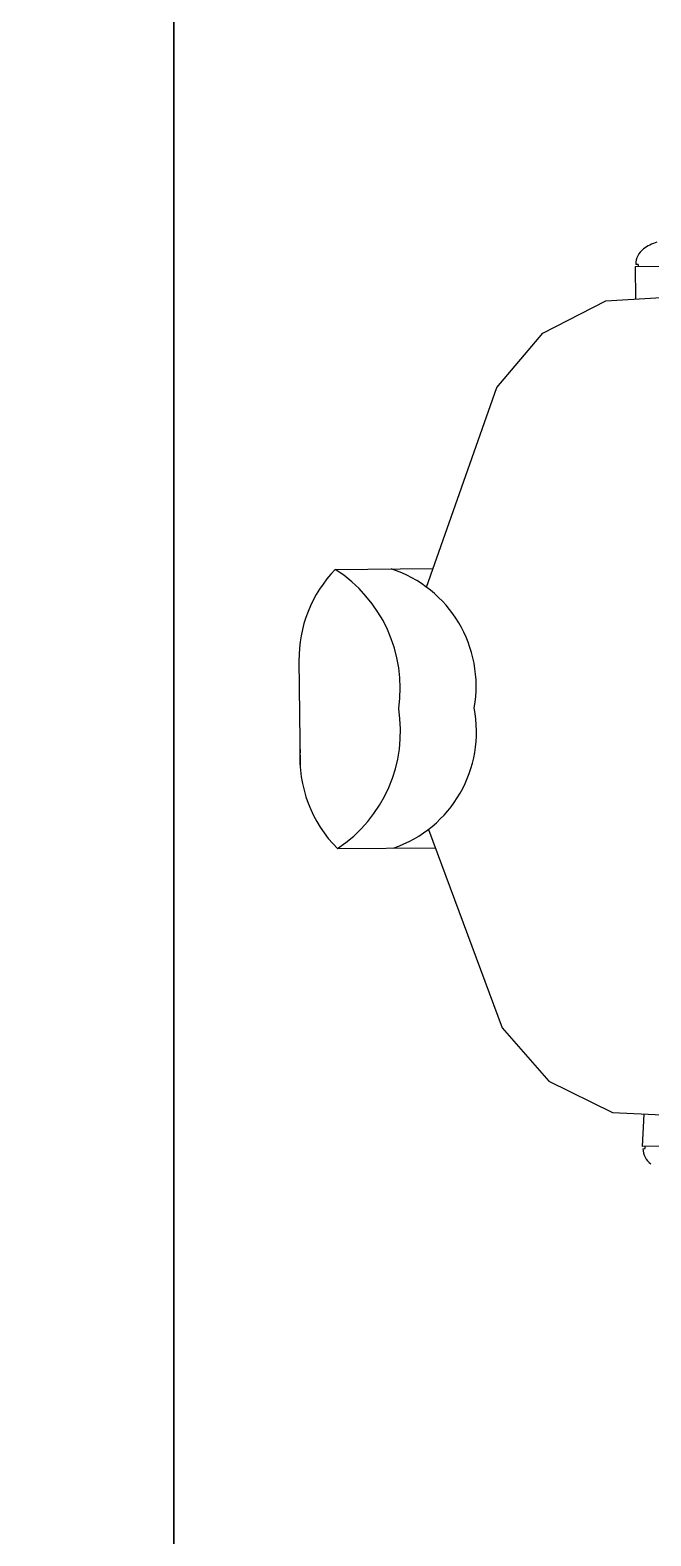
# Model space of a CAD drawing. Header units: millimetres. Extents: x 173236 to 801264, y -94969 to 615039.
# Drawn here: x 643259 to 643542, y 201597 to 202281 of the extents above; entities that cross this region are included whole.
import ezdxf

# ---------------------------------------------------------------- set-up
doc = ezdxf.new("R2010")
doc.units = ezdxf.units.MM
doc.header["$MEASUREMENT"] = 0
doc.layers.add('00-Def-points', color=7, linetype='Continuous', plot=False)
doc.layers.add('VOX-A-ELEV-1-NEAR', color=130, linetype='Continuous')
doc.layers.add('VOX-A-FURN-LAYOUT', color=93, linetype='Continuous')
doc.layers.add('VOX-A-WALL-SECT', color=1, linetype='Continuous', lineweight=30)

# ---------------------------------------------------------------- blocks, each defined once
blk = doc.blocks.new('GF PLAN')
at = {"layer": 'VOX-A-WALL-SECT'}
blk.add_lwpolyline([(756653.68, 179364.54), (756653.68, 181577.97), (755631.4, 181578.01), (755631.4, 181703.01), (758139.47, 181702.97), (758139.47, 184405.77), (754732.1, 184405.77), (754731.4, 181588.69), (754606.4, 181588.69), (754607.07, 184405.77), (753962.51, 184405.77), (753963.17, 184635.77), (758264.47, 184635.77), (758264.47, 179364.54), (758139.47, 179364.54), (758139.47, 181577.97), (756778.68, 181577.97), (756778.68, 179364.54)], close=True, dxfattribs=at)
blk = doc.blocks.new('GYM-2')
at = {"layer": 'VOX-A-FURN-LAYOUT'}
for p, q in [((637216.88, 178832.8), (637212.43, 178913.67)), ((637585.87, 178832.8), (637590.32, 178913.67)), ((637201.37, 178846.4), (637201.37, 178894.7)), ((637601.37, 178894.7), (637601.37, 178846.4)), ((637200.37, 178847.55), (637201.37, 178847.55)), ((637200.37, 178847.55), (637200.37, 178846.55)), ((637216.13, 178846.4), (637201.37, 178846.4)), ((637601.37, 178846.4), (637586.67, 178847.2)), ((637602.37, 178847.55), (637601.37, 178847.55)), ((637602.37, 178846.55), (637602.37, 178847.55)), ((637231.34, 178803.99), (637216.88, 178832.8)), ((637571.41, 178803.99), (637585.87, 178832.8)), ((637255.89, 178782.96), (637231.34, 178803.99)), ((637546.86, 178782.96), (637571.41, 178803.99)), ((637346.31, 178750.22), (637255.89, 178782.96)), ((637456.44, 178750.22), (637546.86, 178782.96)), ((637337.91, 178708.83), (637337.91, 178753.26)), ((637464.84, 178708.83), (637464.84, 178753.26)), ((637379, 178692.02), (637428.16, 178692.19))]:
    blk.add_line(p, q, dxfattribs=at)
for centre, radius, start, end in [((637209.62, 178861.81), 20, 196.25404, 215.79199), ((637200.37, 178855.15), 8.6, 215.79199, 270), ((637602.37, 178855.15), 8.6, 270, 324.20801), ((637390.89, 178716.61), 55.83, 79.17444, 161.62691), ((637411.86, 178716.61), 55.83, 18.37309, 100.82556), ((637391.58, 178673.81), 64.09, 81.20707, 146.87279), ((637411.17, 178673.81), 64.09, 33.12721, 98.79293), ((637379, 178750.64), 58.62, 225.49276, 270.38795), ((637423.75, 178750.64), 58.62, 266.06931, 314.50724)]:
    blk.add_arc(centre, radius, start, end, dxfattribs=at)
blk = doc.blocks.new('GF FURNITURE')
at = {"rotation": 270.4614765080488}
blk.add_blockref('GYM-2', (460538.91, 837914.24), dxfattribs=at)

msp = doc.modelspace()

# ---------------------------------------------------------------- block references
at = {"layer": '00-Def-points'}
msp.add_blockref('GF PLAN', (-114939.7, 21397.29), dxfattribs=at)

# ---------------------------------------------------------------- next in the draw order: block references
at = {"layer": 'VOX-A-ELEV-1-NEAR'}
msp.add_blockref('GF FURNITURE', (-977.09, 0), dxfattribs=at)

doc.saveas('drawing.dxf')
